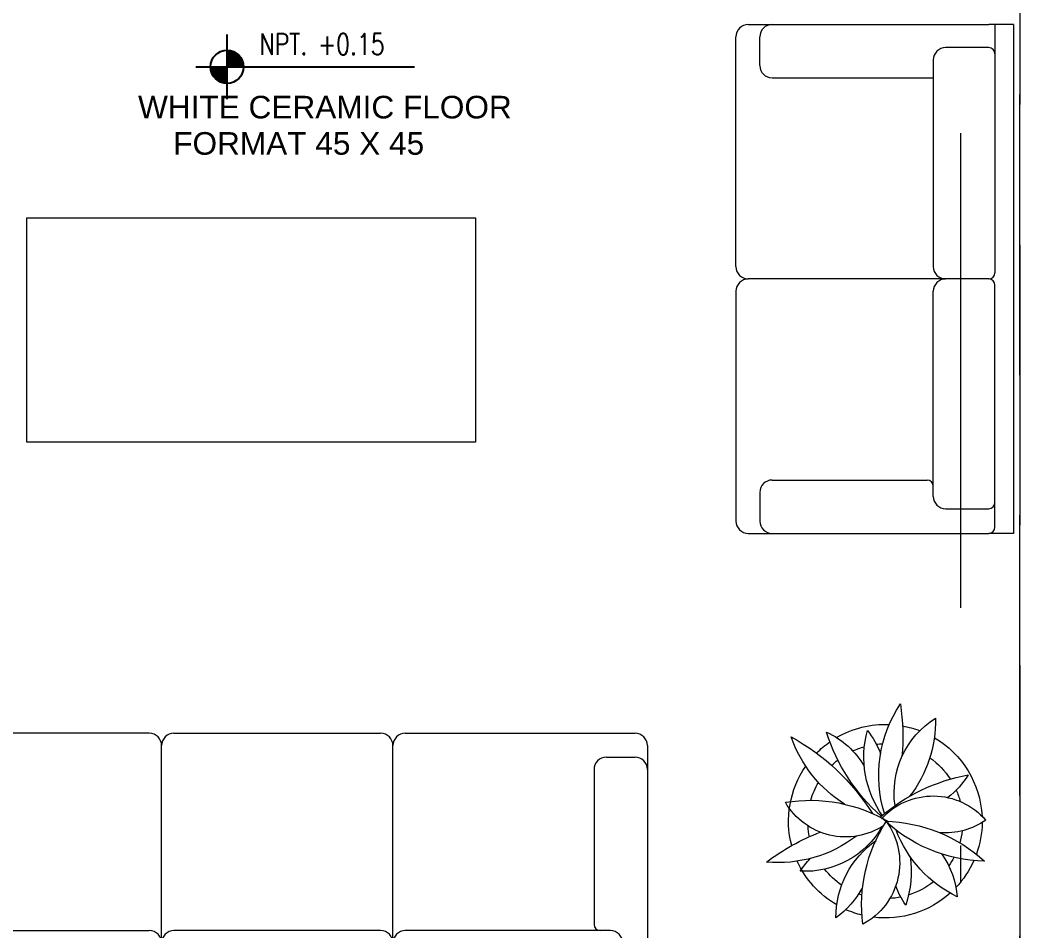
# Model space of a CAD drawing. Header units: millimetres. Extents: x -59 to 123, y 54 to 155.
# Drawn here: x -25.668 to -22.993, y 141.058 to 143.495 of the extents above; entities that cross this region are included whole.
import ezdxf

# ---------------------------------------------------------------- set-up
doc = ezdxf.new("R2010")
doc.units = ezdxf.units.MM
for name, pattern in [('ACAD_ISO02W100', [15, 12, -3]), ('DASHDOT', [25.4, 12.7, -6.35, 0, -6.35]), ('DASHED', [0.75, 0.5, -0.25])]:
    doc.linetypes.add(name, pattern=pattern)
doc.layers.get('0').update_dxf_attribs({"lineweight": 9})
doc.layers.add('A-IND niveles', color=8, linetype='Continuous')
for name, color, linetype, lineweight in [('DET-CORTE', 86, 'Continuous', 50), ('EJES', 6, 'ACAD_ISO02W100', 5), ('mobiliario', 7, 'Continuous', 0), ('TEXTO1', 7, 'Continuous', 0)]:
    doc.layers.add(name, color=color, linetype=linetype, lineweight=lineweight)
doc.styles.add('ARIAL', font='arial.ttf')
doc.styles.add('ROMANS 0.75', font='romans.shx', dxfattribs={"width": 0.75})

# ---------------------------------------------------------------- blocks, each defined once
blk = doc.blocks.new('juy')
at = {"layer": 'mobiliario'}
for p, q in [((290.0067, 88.1042), (290.0067, 88.0382)), ((290.0067, 88.1042), (291.9867, 88.1042)), ((291.9867, 88.1042), (291.9867, 88.0382)), ((290.0067, 87.3947), (290.0067, 88.0382)), ((290.0232, 88.0547), (290.0892, 88.0547)), ((290.0727, 87.9227), (290.0727, 88.0382)), ((290.0892, 88.0547), (290.6708, 88.0547)), ((290.6873, 88.0382), (290.6873, 87.9227)), ((290.7038, 88.0547), (291.2896, 88.0547)), ((291.3061, 88.0382), (291.3061, 87.9227)), ((291.3061, 88.0382), (291.3061, 87.9227)), ((291.9042, 88.0547), (291.3226, 88.0547)), ((291.9702, 88.0547), (291.9042, 88.0547)), ((291.9207, 87.9227), (291.9207, 88.0382)), ((291.9867, 87.3947), (291.9867, 88.0382)), ((290.6873, 87.9227), (290.6873, 87.3947)), ((290.6873, 87.9227), (290.6873, 87.3947)), ((291.3061, 87.9227), (291.3061, 87.3947)), ((291.3061, 87.9227), (291.3061, 87.3947)), ((290.1057, 87.8897), (290.6543, 87.8897)), ((290.7203, 87.8897), (291.2731, 87.8897)), ((291.8877, 87.8897), (291.3391, 87.8897)), ((290.1494, 87.4586), (290.1494, 87.8732)), ((291.844, 87.4586), (291.844, 87.8732)), ((290.1164, 87.4256), (290.0397, 87.4256)), ((291.877, 87.4256), (291.9537, 87.4256)), ((290.6543, 87.3617), (290.0397, 87.3617)), ((291.2731, 87.3617), (290.7203, 87.3617)), ((291.3391, 87.3617), (291.7887, 87.3617)), ((291.7887, 87.3617), (291.9537, 87.3617))]:
    blk.add_line(p, q, dxfattribs=at)
for centre, radius, start, end in [((290.0232, 88.0382), 0.0165, 90, 180), ((290.0892, 88.0382), 0.0165, 90, 180), ((290.6708, 88.0382), 0.0165, 0, 90), ((290.7038, 88.0382), 0.0165, 90, 180), ((291.2896, 88.0382), 0.0165, 0, 90), ((291.3226, 88.0382), 0.0165, 90, 180), ((291.9042, 88.0382), 0.0165, 0, 90), ((291.9702, 88.0382), 0.0165, 0, 90), ((290.1057, 87.9227), 0.033, 180, 270), ((290.6543, 87.9227), 0.033, 270, 0), ((290.7203, 87.9227), 0.033, 180, 270), ((291.2731, 87.9227), 0.033, 270, 0), ((291.3391, 87.9227), 0.033, 180, 270), ((291.8877, 87.9227), 0.033, 270, 0), ((290.1329, 87.8732), 0.0165, 0, 90), ((291.8605, 87.8732), 0.0165, 90, 180), ((290.0397, 87.4586), 0.033, 180, 270), ((290.1164, 87.4586), 0.033, 270, 0), ((291.877, 87.4586), 0.033, 180, 270), ((291.9537, 87.4586), 0.033, 270, 0), ((290.0397, 87.3947), 0.033, 180, 270), ((290.6543, 87.3947), 0.033, 270, 0), ((290.7203, 87.3947), 0.033, 180, 270), ((291.2731, 87.3947), 0.033, 270, 0), ((291.3391, 87.3947), 0.033, 180, 270), ((291.9537, 87.3947), 0.033, 270, 0)]:
    blk.add_arc(centre, radius, start, end, dxfattribs=at)
blk = doc.blocks.new('A$C35FC679C')
at = {"layer": 'mobiliario'}
for centre, major_axis, start_param, end_param in [((0.5757, 0.594), (0.2883, 0.2883), 2.381853, 3.132124), ((-0.1321, 0.3078), (-0.2883, 0.2883), 3.952649, 4.669739), ((0.2754, 0.3182), (0.1831, 0.1831), 0.797223, 1.134269), ((0.4303, 0.4786), (-0.1317, 0.1317), 0.167501, 0.86755), ((0.1567, 0.4456), (-0.1317, 0.1317), 3.094325, 4.784748), ((0.2754, 0.3182), (0.1831, 0.1831), 6.02824, 7.016873), ((0.2754, 0.3182), (-0.1831, 0.1831), -0.365862, -0.03183), ((-0.0912, 0.6299), (0.3526, 0.3526), 4.785521, 5.315946), ((0.5182, 0.3467), (0.1604, 0.1604), 1.337852, 1.698718), ((0.3704, 0.6548), (0.2335, 0.2335), 2.807945, 3.559162), ((0.0529, 0.2762), (-0.1664, 0.1664), -1.394739, -0.871978), ((0.2754, 0.3182), (0.1465, 0.1465), 0.909973, 1.067965), ((0.2754, 0.3182), (-0.1465, 0.1465), -1.199158, -1.042094), ((0.2754, 0.3182), (-0.1831, 0.1831), 0.051086, 0.909468), ((0.2754, 0.3182), (0.1465, 0.1465), 1.271239, 1.398804), ((0.2754, 0.3182), (-0.1465, 0.1465), 4.538164, 4.923401), ((0.2754, 0.3182), (0.1465, 0.1465), 1.683254, 2.05202), ((0.3511, 0.5769), (-0.1664, 0.1664), 2.21188, 3.369461), ((0.5445, 0.1222), (0.2335, 0.2335), 0.766198, 1.445373), ((0.2754, 0.3182), (0.1831, 0.1831), 5.676028, 5.861613), ((0.1396, 0.1136), (-0.1936, 0.1936), -0.937031, -0.455009), ((0.1641, 0.1703), (-0.1317, 0.1317), -1.418119, 0.293643), ((0.1911, 0.5796), (0.1768, 0.1768), 3.331376, 3.563389), ((0.2754, 0.3182), (-0.1465, 0.1465), 0.584922, 0.72824), ((0.397, 0.6472), (0.2452, 0.2452), 3.630658, 4.513959), ((0.5017, -0.2318), (-0.4219, 0.4219), -0.932448, -0.695335), ((-0.0763, 0.1173), (-0.2883, 0.2883), 3.763059, 4.467367), ((0.2754, 0.3182), (0.1831, 0.1831), 4.969783, 5.537943), ((0.0524, 0.6625), (0.2883, 0.2883), 3.797997, 4.502305), ((0.3767, 0.1042), (-0.1664, 0.1664), -0.270571, 0.843169), ((0.4196, 0.2118), (0.1317, 0.1317), 1.775543, 3.400298), ((0.4471, 0.5344), (0.1936, 0.1936), 3.309542, 4.190301), ((0.663, 0.6365), (0.3526, 0.3526), 3.077982, 3.622898), ((0.3645, 0.073), (0.1768, 0.1768), 0.122703, 0.408865), ((0.2754, 0.3182), (0.1465, 0.1465), 5.381139, 5.463081), ((0.0181, 0.436), (0.1768, 0.1768), 3.921465, 4.892716), ((-0.0214, -0.2218), (0.4219, 0.4219), 6.001395, 6.507374), ((0.2347, 0.0202), (-0.1936, 0.1936), -0.261765, 0.135081), ((0.2754, 0.3182), (0.1831, 0.1831), 2.599723, 2.77898), ((0.2754, 0.3182), (-0.1465, 0.1465), 1.092541, 1.137504), ((0.5113, 0.0304), (-0.2452, 0.2452), 0.133267, 0.873255), ((0.3076, 0.0663), (0.1604, 0.1604), 5.927989, 6.537035), ((0.2754, 0.3182), (-0.1465, 0.1465), 3.492902, 3.652356), ((0.2754, 0.3182), (-0.1831, 0.1831), 1.311404, 1.930218), ((0.2754, 0.3182), (-0.1465, 0.1465), 1.385002, 1.687797), ((0.6145, 0.3938), (0.2452, 0.2452), 2.917221, 3.59382), ((0.2754, 0.3182), (0.1465, 0.1465), 4.730852, 4.837244), ((0.2754, 0.3182), (0.1831, 0.1831), 4.706544, 4.887542), ((-0.3105, 0.3592), (0.4219, 0.4219), 4.851626, 5.129163), ((0.2754, 0.3182), (-0.1465, 0.1465), 2.629977, 2.881634), ((-0.0437, 0.3639), (0.2335, 0.2335), 4.523092, 4.652415), ((0.2754, 0.3182), (0.1465, 0.1465), 3.725409, 3.865505), ((0.2754, 0.3182), (0.1831, 0.1831), 3.671632, 4.53098)]:
    blk.add_ellipse(centre, major_axis=major_axis, ratio=1, start_param=start_param, end_param=end_param, dxfattribs=at)
blk = doc.blocks.new('A$C1F100167')
at = {"layer": 'mobiliario'}
for p, q in [((0.198, 0.7425), (0.033, 0.7425)), ((0.6476, 0.7425), (0.198, 0.7425)), ((0.7136, 0.7425), (1.3282, 0.7425)), ((0, 0.7095), (0, 0.066)), ((0.6806, 0.1815), (0.6806, 0.7095)), ((0.6806, 0.1815), (0.6806, 0.7095)), ((1.3612, 0.7095), (1.3612, 0.066)), ((0.1097, 0.6786), (0.033, 0.6786)), ((1.2515, 0.6786), (1.3282, 0.6786)), ((0.1427, 0.6456), (0.1427, 0.231)), ((1.2185, 0.6456), (1.2185, 0.2145)), ((0.099, 0.2145), (0.6476, 0.2145)), ((1.2664, 0.2145), (0.7136, 0.2145)), ((0.066, 0.1815), (0.066, 0.066)), ((0.6806, 0.066), (0.6806, 0.1815)), ((0.6806, 0.066), (0.6806, 0.1815)), ((1.2994, 0.066), (1.2994, 0.1815)), ((0, 0), (0, 0.066)), ((1.3612, 0), (1.3612, 0.066)), ((0.0165, 0.0495), (0.0825, 0.0495)), ((0.0825, 0.0495), (0.6641, 0.0495)), ((1.2829, 0.0495), (0.6971, 0.0495)), ((1.3612, 0.0495), (1.2829, 0.0495)), ((1.3612, 0), (0, 0))]:
    blk.add_line(p, q, dxfattribs=at)
for centre, radius, start, end in [((0.033, 0.7095), 0.033, 90, 180), ((0.6476, 0.7095), 0.033, 0, 90), ((0.7136, 0.7095), 0.033, 90, 180), ((1.3282, 0.7095), 0.033, 0, 90), ((0.033, 0.6456), 0.033, 90, 180), ((0.1097, 0.6456), 0.033, 0, 90), ((1.2515, 0.6456), 0.033, 90, 180), ((1.3282, 0.6456), 0.033, 0, 90), ((0.099, 0.1815), 0.033, 90, 180), ((0.1262, 0.231), 0.0165, 270, 0), ((0.6476, 0.1815), 0.033, 0, 90), ((0.7136, 0.1815), 0.033, 90, 180), ((1.2664, 0.1815), 0.033, 0, 90), ((0.0165, 0.066), 0.0165, 180, 270), ((0.0825, 0.066), 0.0165, 180, 270), ((0.6641, 0.066), 0.0165, 270, 0), ((0.6971, 0.066), 0.0165, 180, 270), ((1.2829, 0.066), 0.0165, 270, 0)]:
    blk.add_arc(centre, radius, start, end, dxfattribs=at)
blk = doc.blocks.new('A$C37766BCA')
blk.add_line((0, 0.1807), (1.2198, 0.1807))
blk.add_lwpolyline([(0.1744, 0), (0.1744, 0.3614)])
at = {"const_width": 0.0923}
for points in [[(0.1283, 0.1807, 0.414214), (0.1744, 0.1346)], [(0.2206, 0.1807, 0.414214), (0.1744, 0.2269, 0.414214)]]:
    blk.add_lwpolyline(points, format="xyb", dxfattribs=at)
blk.add_circle((0.1744, 0.1807), 0.0923)

msp = doc.modelspace()

# ---------------------------------------------------------------- linework, layer by layer
at = {"layer": 'DET-CORTE', "linetype": 'DASHDOT', "lineweight": 5, "ltscale": 0.1}
msp.add_line((-23.1521, 151.1124), (-23.1521, 130.3989), dxfattribs=at)
at = {"layer": 'EJES', "linetype": 'DASHED', "lineweight": 5, "ltscale": 1.5}
for p, q in [((-22.9933, 151.8941), (-22.9933, 130.7352)), ((-22.9933, 151.8941), (-22.9933, 130.7352)), ((-22.9933, 130.1705), (-22.9933, 151.3293)), ((-22.9933, 130.1705), (-22.9933, 151.3293))]:
    msp.add_line(p, q, dxfattribs=at)
at = {"layer": 'mobiliario', "lineweight": 5}
msp.add_lwpolyline([(-24.4502, 142.3657), (-25.6502, 142.3657), (-25.6502, 142.9657), (-24.4502, 142.9657)], close=True, dxfattribs=at)

# ---------------------------------------------------------------- block references
at = {"layer": 'A-IND niveles', "lineweight": 5, "xscale": 0.4800000000000012, "yscale": 0.4800000000000012, "zscale": 0.4800000000000012}
msp.add_blockref('A$C37766BCA', (-25.1981, 143.2831), dxfattribs=at)
at = {"layer": 'mobiliario', "lineweight": 5}
for name, p, rotation in [('A$C1F100167', (-23.0107, 142.1219), 90.00000000000001), ('juy', (266.0167, 228.949), 180)]:
    msp.add_blockref(name, p, dxfattribs=dict(at, rotation=rotation))
at = {"layer": 'mobiliario', "lineweight": 5, "xscale": -1, "rotation": 270}
msp.add_blockref('A$C35FC679C', (-23.6716, 141.0766), dxfattribs=at)

# ---------------------------------------------------------------- texts
at = {"layer": 'A-IND niveles', "lineweight": 5, "style": 'ROMANS 0.75', "width": 0.75}
msp.add_text('NPT. +0.15', height=0.0576, dxfattribs=at).set_placement((-25.0279, 143.4019))
at = {"layer": 'TEXTO1', "lineweight": 5, "style": 'ARIAL'}
for s, p in [('WHITE CERAMIC FLOOR', (-25.3525, 143.2319)), ('FORMAT 45 X 45', (-25.2584, 143.1348))]:
    msp.add_text(s, height=0.06048, dxfattribs=at).set_placement(p)

doc.saveas('drawing.dxf')
